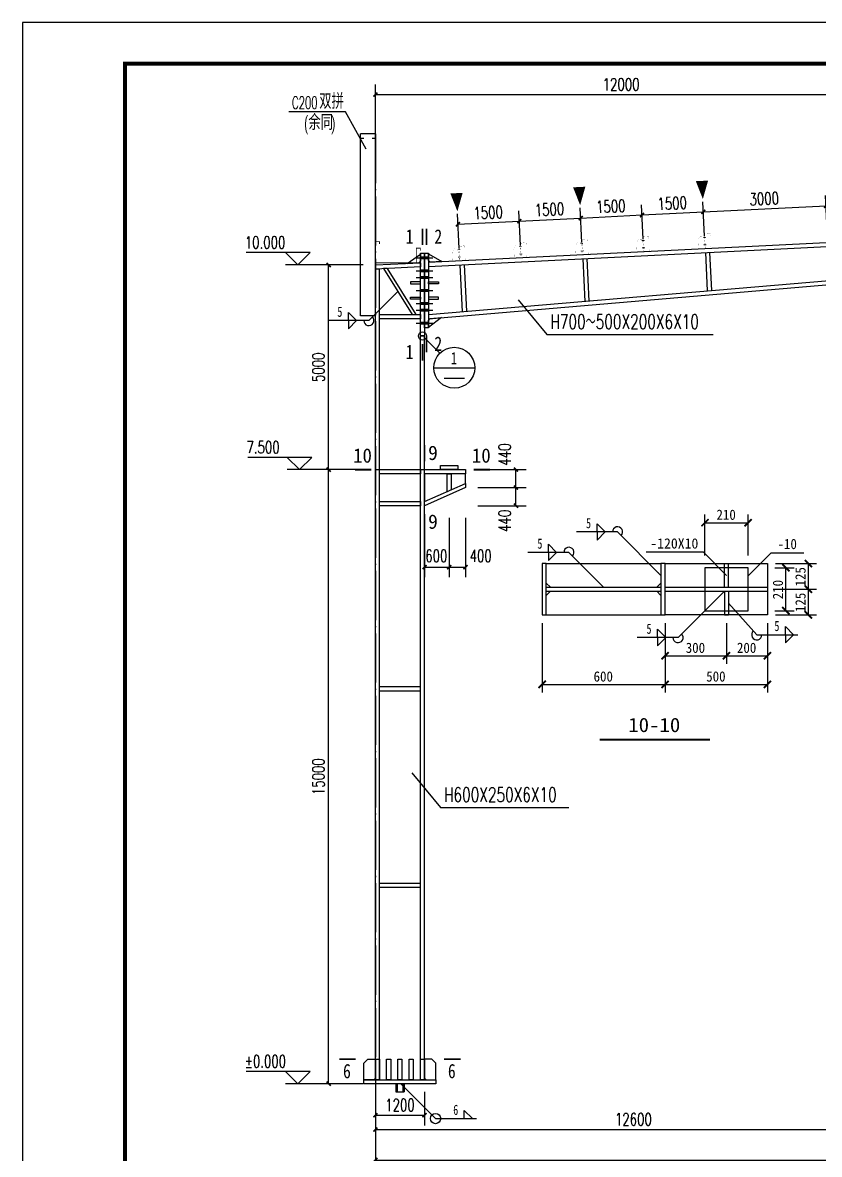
# Model space of a CAD drawing. Extents: x 37237700 to 37865026, y 138877 to 347670.
# Drawn here: x 37790726 to 37810176, y 227640 to 255282 of the extents above; entities that cross this region are included whole.
import ezdxf
from ezdxf.enums import TextEntityAlignment as Align

# ---------------------------------------------------------------- set-up
doc = ezdxf.new("R2010")
doc.units = 0
doc.header["$LTSCALE"] = 1000
doc.header["$MEASUREMENT"] = 0
doc.linetypes.add('ACAD_ISO04W100', pattern=[30.5, 24, -3, 0.5, -3])
doc.layers.get('0').update_dxf_attribs({"linetype": 'CONTINUOUS'})
doc.layers.get('DEFPOINTS').update_dxf_attribs({"linetype": 'CONTINUOUS'})
for name, color, linetype in [('10', 7, 'CONTINUOUS'), ('114', 2, 'CONTINUOUS'), ('116', 1, 'CONTINUOUS'), ('14', 2, 'CONTINUOUS'), ('DIM_ELEV', 3, 'CONTINUOUS'), ('DOTE', 1, 'ACAD_ISO04W100'), ('PUB_DIM', 3, 'CONTINUOUS'), ('PUB_TEXT', 7, 'CONTINUOUS'), ('PUB_TITLE', 4, 'CONTINUOUS'), ('墙线', 30, 'CONTINUOUS'), ('墙线__粗线', 7, 'CONTINUOUS'), ('尺寸标注', 253, 'CONTINUOUS'), ('柱子', 3, 'CONTINUOUS'), ('标注', 4, 'CONTINUOUS'), ('檩托', 151, 'CONTINUOUS'), ('焊缝标注', 253, 'CONTINUOUS'), ('索引符号标注', 253, 'CONTINUOUS'), ('编号标注', 253, 'CONTINUOUS'), ('钢板标注', 253, 'CONTINUOUS'), ('隅撑', 1, 'CONTINUOUS')]:
    doc.layers.add(name, color=color, linetype=linetype)
doc.styles.add('_HZTXT', font='txt.shx', dxfattribs={"width": 0.8, "bigfont": 'hztxt.shx'})
doc.styles.add('_SIMPLEX', font='SIMPLEX', dxfattribs={"width": 0.8})
doc.styles.add('_TCH_DIM', font='SIMPLEX', dxfattribs={"bigfont": 'GBCBIG'})
doc.styles.add('_TCH_DIM_T3', font='SIMPLEX', dxfattribs={"width": 0.705882, "bigfont": 'GBCBIG'})
doc.styles.add('DX', font='romans.shx', dxfattribs={"bigfont": 'hztxt.shx'})
doc.dimstyles.new('_TCH_ARCH&&100', dxfattribs={"dimtxt": 297.5, "dimasz": 100, "dimexe": 250, "dimexo": 300, "dimgap": 100, "dimtad": 1, "dimdec": 0, "dimzin": 0, "dimdsep": 46, "dimtxsty": '_TCH_DIM_T3', "dimblk": 'ARCHTICK', "dimcen": 0.09, "dimclrt": 7, "dimazin": 2, "dimtfac": 1, "dimtdec": 0, "dimtix": 1, "dimtmove": 2, "dimatfit": 3, "dimfxl": 1, "dimtolj": 1, "dimtzin": 0, "dimarcsym": 0})

# ---------------------------------------------------------------- blocks, each defined once
blk = doc.blocks.new('A$C097124DE')
at = {"layer": '檩托'}
for points, const_width in [([(90, 5), (81, 184), (75, 184), (76, 157), (28, 155), (1, 109), (6, 1), (90, 5)], 1), ([(65, 139), (98, 140)], 10), ([(76, 157), (84, 4)], 1), ([(69, 49), (103, 50)], 10)]:
    blk.add_lwpolyline(points, dxfattribs=dict(at, const_width=const_width))
at = {"layer": '檩托', "const_width": 1}
blk.add_lwpolyline([(159, 28), (160, 8), (90, 5), (81, 184), (151, 188), (152, 168), (149, 168), (148, 185), (83, 182), (92, 7), (157, 11), (156, 28)], close=True, dxfattribs=at)
blk = doc.blocks.new('A$C351B0861')
at = {"layer": '隅撑'}
blk.add_lwpolyline([(150, 444, 300, 0, 0), (172, 0, 0, 0, 0)], format="xyseb", dxfattribs=at)
blk = doc.blocks.new('_ArchTick')
at = {"color": 0, "linetype": 'ByBlock', "const_width": 0.4}
blk.add_lwpolyline([(-0.5, -0.5), (0.5, 0.5)], dxfattribs=at)
blk = doc.blocks.new('*D1925')
at = {"layer": 'DEFPOINTS', "color": 0}
for p in [(37799337, 229464), (37849737, 229464), (37849737, 227500)]:
    blk.add_point(p, dxfattribs=at)
at = {"layer": 'PUB_DIM', "color": 0, "lineweight": -2}
for p, q in [((37799337, 229164), (37799337, 227250)), ((37849737, 229164), (37849737, 227250)), ((37799337, 227500), (37849737, 227500))]:
    blk.add_line(p, q, dxfattribs=at)
at = {"layer": 'PUB_DIM', "color": 0, "lineweight": -2, "xscale": 100, "yscale": 100, "zscale": 100, "rotation": 180}
blk.add_blockref('_ArchTick', (37799337, 227500), dxfattribs=at)
at = {"layer": 'PUB_DIM', "color": 0, "lineweight": -2, "xscale": 100, "yscale": 100, "zscale": 100}
blk.add_blockref('_ArchTick', (37849737, 227500), dxfattribs=at)
at = {"layer": 'PUB_DIM', "color": 7, "insert": (37824537, 227749), "char_height": 297.5, "attachment_point": 5, "style": '_TCH_DIM_T3'}
blk.add_mtext('\\A1;50400', dxfattribs=at)
blk = doc.blocks.new('*D1926')
at = {"layer": 'DEFPOINTS', "color": 0}
for p in [(37799337, 229464), (37811937, 229464), (37811937, 228247)]:
    blk.add_point(p, dxfattribs=at)
at = {"layer": 'PUB_DIM', "color": 0, "lineweight": -2}
for p, q in [((37799337, 229164), (37799337, 227997)), ((37811937, 229164), (37811937, 227997)), ((37799337, 228247), (37811937, 228247))]:
    blk.add_line(p, q, dxfattribs=at)
at = {"layer": 'PUB_DIM', "color": 0, "lineweight": -2, "xscale": 100, "yscale": 100, "zscale": 100, "rotation": 180}
blk.add_blockref('_ArchTick', (37799337, 228247), dxfattribs=at)
at = {"layer": 'PUB_DIM', "color": 0, "lineweight": -2, "xscale": 100, "yscale": 100, "zscale": 100}
blk.add_blockref('_ArchTick', (37811937, 228247), dxfattribs=at)
at = {"layer": 'PUB_DIM', "color": 7, "insert": (37805637, 228496), "char_height": 297.5, "attachment_point": 5, "style": '_TCH_DIM_T3'}
blk.add_mtext('\\A1;12600', dxfattribs=at)
blk = doc.blocks.new('*D1932')
at = {"layer": 'DEFPOINTS', "color": 0}
for p in [(37799337, 229464), (37800537, 229464), (37800537, 228596)]:
    blk.add_point(p, dxfattribs=at)
at = {"layer": 'PUB_DIM', "color": 0, "lineweight": -2}
for p, q in [((37799337, 229164), (37799337, 228346)), ((37800537, 229164), (37800537, 228346)), ((37799337, 228596), (37800537, 228596))]:
    blk.add_line(p, q, dxfattribs=at)
at = {"layer": 'PUB_DIM', "color": 0, "lineweight": -2, "xscale": 100, "yscale": 100, "zscale": 100, "rotation": 180}
blk.add_blockref('_ArchTick', (37799337, 228596), dxfattribs=at)
at = {"layer": 'PUB_DIM', "color": 0, "lineweight": -2, "xscale": 100, "yscale": 100, "zscale": 100}
blk.add_blockref('_ArchTick', (37800537, 228596), dxfattribs=at)
at = {"layer": 'PUB_DIM', "color": 7, "insert": (37799937, 228845), "char_height": 297.5, "attachment_point": 5, "style": '_TCH_DIM_T3'}
blk.add_mtext('\\A1;1200', dxfattribs=at)
blk = doc.blocks.new('*D1941')
at = {"layer": 'DEFPOINTS', "color": 0}
for p in [(37800537, 243484), (37801137, 243484), (37801137, 241984)]:
    blk.add_point(p, dxfattribs=at)
at = {"layer": 'PUB_DIM', "color": 0, "lineweight": -2}
for p, q in [((37800537, 243184), (37800537, 241734)), ((37801137, 243184), (37801137, 241734)), ((37800537, 241984), (37801137, 241984))]:
    blk.add_line(p, q, dxfattribs=at)
at = {"layer": 'PUB_DIM', "color": 0, "lineweight": -2, "xscale": 100, "yscale": 100, "zscale": 100, "rotation": 180}
blk.add_blockref('_ArchTick', (37800537, 241984), dxfattribs=at)
at = {"layer": 'PUB_DIM', "color": 0, "lineweight": -2, "xscale": 100, "yscale": 100, "zscale": 100}
blk.add_blockref('_ArchTick', (37801137, 241984), dxfattribs=at)
at = {"layer": 'PUB_DIM', "color": 7, "insert": (37800825, 242259), "char_height": 297.5, "attachment_point": 5, "style": '_TCH_DIM_T3'}
blk.add_mtext('\\A1;600', dxfattribs=at)
blk = doc.blocks.new('*D1942')
at = {"layer": 'DEFPOINTS', "color": 0}
for p in [(37801137, 243484), (37801537, 243484), (37801537, 241984)]:
    blk.add_point(p, dxfattribs=at)
at = {"layer": 'PUB_DIM', "color": 0, "lineweight": -2}
for p, q in [((37801137, 243184), (37801137, 241734)), ((37801537, 243184), (37801537, 241734)), ((37801137, 241984), (37801537, 241984))]:
    blk.add_line(p, q, dxfattribs=at)
at = {"layer": 'PUB_DIM', "color": 0, "lineweight": -2, "xscale": 100, "yscale": 100, "zscale": 100, "rotation": 180}
blk.add_blockref('_ArchTick', (37801137, 241984), dxfattribs=at)
at = {"layer": 'PUB_DIM', "color": 0, "lineweight": -2, "xscale": 100, "yscale": 100, "zscale": 100}
blk.add_blockref('_ArchTick', (37801537, 241984), dxfattribs=at)
at = {"layer": 'PUB_DIM', "color": 7, "insert": (37801907, 242259), "char_height": 297.5, "attachment_point": 5, "style": '_TCH_DIM_T3'}
blk.add_mtext('\\A1;400', dxfattribs=at)
blk = doc.blocks.new('*D1943')
at = {"layer": 'DEFPOINTS', "color": 0}
for p in [(37801537, 243924), (37802768, 243924), (37801537, 243484)]:
    blk.add_point(p, dxfattribs=at)
at = {"layer": 'PUB_DIM', "color": 0, "lineweight": -2}
for p, q in [((37801837, 243924), (37803018, 243924)), ((37802768, 243484), (37802768, 243924)), ((37801837, 243484), (37803018, 243484))]:
    blk.add_line(p, q, dxfattribs=at)
at = {"layer": 'PUB_DIM', "color": 0, "lineweight": -2, "xscale": 100, "yscale": 100, "zscale": 100}
for p, rotation in [((37802768, 243924), 90), ((37802768, 243484), 270)]:
    blk.add_blockref('_ArchTick', p, dxfattribs=dict(at, rotation=rotation))
at = {"layer": 'PUB_DIM', "color": 7, "insert": (37802493, 243114), "char_height": 297.5, "attachment_point": 5, "rotation": 90, "style": '_TCH_DIM_T3'}
blk.add_mtext('\\A1;440', dxfattribs=at)
blk = doc.blocks.new('*D1944')
at = {"layer": 'DEFPOINTS', "color": 0}
for p in [(37801537, 244364), (37802768, 244364), (37801537, 243924)]:
    blk.add_point(p, dxfattribs=at)
at = {"layer": 'PUB_DIM', "color": 0, "lineweight": -2}
for p, q in [((37801837, 244364), (37803018, 244364)), ((37802768, 243924), (37802768, 244364)), ((37801837, 243924), (37803018, 243924))]:
    blk.add_line(p, q, dxfattribs=at)
at = {"layer": 'PUB_DIM', "color": 0, "lineweight": -2, "xscale": 100, "yscale": 100, "zscale": 100}
for p, rotation in [((37802768, 244364), 90), ((37802768, 243924), 270)]:
    blk.add_blockref('_ArchTick', p, dxfattribs=dict(at, rotation=rotation))
at = {"layer": 'PUB_DIM', "color": 7, "insert": (37802493, 244734), "char_height": 297.5, "attachment_point": 5, "rotation": 90, "style": '_TCH_DIM_T3'}
blk.add_mtext('\\A1;440', dxfattribs=at)
blk = doc.blocks.new('*D1945')
at = {"layer": 'DEFPOINTS', "color": 0}
for p in [(37798196, 249364), (37799337, 249364), (37799337, 244364)]:
    blk.add_point(p, dxfattribs=at)
at = {"layer": 'PUB_DIM', "color": 0, "lineweight": -2}
for p, q in [((37799037, 249364), (37797946, 249364)), ((37798196, 244364), (37798196, 249364)), ((37799037, 244364), (37797946, 244364))]:
    blk.add_line(p, q, dxfattribs=at)
at = {"layer": 'PUB_DIM', "color": 0, "lineweight": -2, "xscale": 100, "yscale": 100, "zscale": 100}
for p, rotation in [((37798196, 249364), 90), ((37798196, 244364), 270)]:
    blk.add_blockref('_ArchTick', p, dxfattribs=dict(at, rotation=rotation))
at = {"layer": 'PUB_DIM', "color": 7, "insert": (37797947, 246864), "char_height": 297.5, "attachment_point": 5, "rotation": 90, "style": '_TCH_DIM_T3'}
blk.add_mtext('\\A1;5000', dxfattribs=at)
blk = doc.blocks.new('*D1946')
at = {"layer": 'DEFPOINTS', "color": 0}
for p in [(37798196, 244364), (37799337, 244364), (37799337, 229364)]:
    blk.add_point(p, dxfattribs=at)
at = {"layer": 'PUB_DIM', "color": 0, "lineweight": -2}
for p, q in [((37799037, 244364), (37797946, 244364)), ((37798196, 229364), (37798196, 244364)), ((37799037, 229364), (37797946, 229364))]:
    blk.add_line(p, q, dxfattribs=at)
at = {"layer": 'PUB_DIM', "color": 0, "lineweight": -2, "xscale": 100, "yscale": 100, "zscale": 100}
for p, rotation in [((37798196, 244364), 90), ((37798196, 229364), 270)]:
    blk.add_blockref('_ArchTick', p, dxfattribs=dict(at, rotation=rotation))
at = {"layer": 'PUB_DIM', "color": 7, "insert": (37797947, 236864), "char_height": 297.5, "attachment_point": 5, "rotation": 90, "style": '_TCH_DIM_T3'}
blk.add_mtext('\\A1;15000', dxfattribs=at)
blk = doc.blocks.new('*D1949')
at = {"layer": 'DEFPOINTS', "color": 0}
for p in [(37811337, 253525), (37799337, 251884), (37811337, 251884)]:
    blk.add_point(p, dxfattribs=at)
at = {"layer": 'PUB_DIM', "color": 0, "lineweight": -2}
for p, q in [((37799337, 252184), (37799337, 253775)), ((37811337, 252184), (37811337, 253775)), ((37799337, 253525), (37811337, 253525))]:
    blk.add_line(p, q, dxfattribs=at)
at = {"layer": 'PUB_DIM', "color": 0, "lineweight": -2, "xscale": 100, "yscale": 100, "zscale": 100, "rotation": 180}
blk.add_blockref('_ArchTick', (37799337, 253525), dxfattribs=at)
at = {"layer": 'PUB_DIM', "color": 0, "lineweight": -2, "xscale": 100, "yscale": 100, "zscale": 100}
blk.add_blockref('_ArchTick', (37811337, 253525), dxfattribs=at)
at = {"layer": 'PUB_DIM', "color": 7, "insert": (37805337, 253773), "char_height": 297.5, "attachment_point": 5, "style": '_TCH_DIM_T3'}
blk.add_mtext('\\A1;12000', dxfattribs=at)
blk = doc.blocks.new('*D1950')
at = {"layer": 'DEFPOINTS', "color": 0}
for p in [(37802851, 250434), (37801397, 249467), (37802895, 249542)]:
    blk.add_point(p, dxfattribs=at)
at = {"layer": 'PUB_DIM', "color": 0, "lineweight": -2}
for p, q in [((37801382, 249767), (37801340, 250609)), ((37802880, 249842), (37802838, 250684)), ((37801352, 250359), (37802851, 250434))]:
    blk.add_line(p, q, dxfattribs=at)
at = {"layer": 'PUB_DIM', "color": 0, "lineweight": -2, "xscale": 100, "yscale": 100, "zscale": 100}
for p, rotation in [((37802851, 250434), 2.862421795677411), ((37801352, 250359), 182.8624217956774)]:
    blk.add_blockref('_ArchTick', p, dxfattribs=dict(at, rotation=rotation))
at = {"layer": 'PUB_DIM', "color": 7, "insert": (37802089, 250645), "char_height": 297.5, "attachment_point": 5, "rotation": 2.8624, "style": '_TCH_DIM_T3'}
blk.add_mtext('\\A1;1500', dxfattribs=at)
blk = doc.blocks.new('*D1951')
at = {"layer": 'DEFPOINTS', "color": 0}
for p in [(37804349, 250509), (37804393, 249617), (37802895, 249542)]:
    blk.add_point(p, dxfattribs=at)
at = {"layer": 'PUB_DIM', "color": 0, "lineweight": -2}
for p, q in [((37804378, 249916), (37804336, 250759)), ((37802880, 249842), (37802838, 250684)), ((37802851, 250434), (37804349, 250509))]:
    blk.add_line(p, q, dxfattribs=at)
at = {"layer": 'PUB_DIM', "color": 0, "lineweight": -2, "xscale": 100, "yscale": 100, "zscale": 100}
for p, rotation in [((37802851, 250434), 182.8624217956778), ((37804349, 250509), 2.862421795677856)]:
    blk.add_blockref('_ArchTick', p, dxfattribs=dict(at, rotation=rotation))
at = {"layer": 'PUB_DIM', "color": 7, "insert": (37803587, 250720), "char_height": 297.5, "attachment_point": 5, "rotation": 2.8624, "style": '_TCH_DIM_T3'}
blk.add_mtext('\\A1;1500', dxfattribs=at)
blk = doc.blocks.new('*D1952')
at = {"layer": 'DEFPOINTS', "color": 0}
for p in [(37805847, 250584), (37804393, 249617), (37805891, 249692)]:
    blk.add_point(p, dxfattribs=at)
at = {"layer": 'PUB_DIM', "color": 0, "lineweight": -2}
for p, q in [((37804378, 249916), (37804336, 250759)), ((37805876, 249991), (37805834, 250834)), ((37804349, 250509), (37805847, 250584))]:
    blk.add_line(p, q, dxfattribs=at)
at = {"layer": 'PUB_DIM', "color": 0, "lineweight": -2, "xscale": 100, "yscale": 100, "zscale": 100}
for p, rotation in [((37804349, 250509), 182.8624217956778), ((37805847, 250584), 2.862421795677856)]:
    blk.add_blockref('_ArchTick', p, dxfattribs=dict(at, rotation=rotation))
at = {"layer": 'PUB_DIM', "color": 7, "insert": (37805085, 250795), "char_height": 297.5, "attachment_point": 5, "rotation": 2.8624, "style": '_TCH_DIM_T3'}
blk.add_mtext('\\A1;1500', dxfattribs=at)
blk = doc.blocks.new('*D1953')
at = {"layer": 'DEFPOINTS', "color": 0}
for p in [(37807345, 250659), (37805891, 249692), (37807390, 249767)]:
    blk.add_point(p, dxfattribs=at)
at = {"layer": 'PUB_DIM', "color": 0, "lineweight": -2}
for p, q in [((37805876, 249991), (37805834, 250834)), ((37807375, 250066), (37807332, 250909)), ((37805847, 250584), (37807345, 250659))]:
    blk.add_line(p, q, dxfattribs=at)
at = {"layer": 'PUB_DIM', "color": 0, "lineweight": -2, "xscale": 100, "yscale": 100, "zscale": 100}
for p, rotation in [((37807345, 250659), 2.862421795677832), ((37805847, 250584), 182.8624217956778)]:
    blk.add_blockref('_ArchTick', p, dxfattribs=dict(at, rotation=rotation))
at = {"layer": 'PUB_DIM', "color": 7, "insert": (37806583, 250870), "char_height": 297.5, "attachment_point": 5, "rotation": 2.8624, "style": '_TCH_DIM_T3'}
blk.add_mtext('\\A1;1500', dxfattribs=at)
blk = doc.blocks.new('*D1954')
at = {"layer": 'DEFPOINTS', "color": 0}
for p in [(37810341, 250809), (37810386, 249916), (37807390, 249767)]:
    blk.add_point(p, dxfattribs=at)
at = {"layer": 'PUB_DIM', "color": 0, "lineweight": -2}
for p, q in [((37810371, 250216), (37810329, 251058)), ((37807375, 250066), (37807332, 250909)), ((37807345, 250659), (37810341, 250809))]:
    blk.add_line(p, q, dxfattribs=at)
at = {"layer": 'PUB_DIM', "color": 0, "lineweight": -2, "xscale": 100, "yscale": 100, "zscale": 100}
for p, rotation in [((37807345, 250659), 182.8624217956772), ((37810341, 250809), 2.862421795677284)]:
    blk.add_blockref('_ArchTick', p, dxfattribs=dict(at, rotation=rotation))
at = {"layer": 'PUB_DIM', "color": 7, "insert": (37808831, 250982), "char_height": 297.5, "attachment_point": 5, "rotation": 2.8624, "style": '_TCH_DIM_T3'}
blk.add_mtext('\\A1;3000', dxfattribs=at)

msp = doc.modelspace()

# ---------------------------------------------------------------- linework, layer by layer
for p, q in [((37798976.6, 248118.1), (37798976.6, 252564)), ((37799336.6, 252564), (37798976.6, 252564)), ((37798976.6, 252464), (37799057, 252464)), ((37799256.1, 252464), (37799336.6, 252464)), ((37799336.6, 248118.1), (37799336.6, 252564)), ((37807394.5, 249666.8), (37807441.4, 248729.5)), ((37807494.4, 249671.8), (37807541.1, 248738)), ((37801402, 249367.2), (37801459.3, 248219.9)), ((37801501.9, 249372.2), (37801559, 248228.4)), ((37804398.2, 249517), (37804450.4, 248474.7)), ((37804498.1, 249522), (37804550.1, 248483.2)), ((37799336.6, 248118.1), (37798976.6, 248118.1)), ((37799436.6, 239064), (37800436.6, 239064)), ((37799436.6, 238964), (37800436.6, 238964)), ((37799436.6, 234264), (37800436.6, 234264)), ((37799436.6, 234164), (37800436.6, 234164))]:
    msp.add_line(p, q)
at = {"layer": '10', "const_width": 45}
for points in [[(37800486.6, 250248.3), (37800486.6, 249848.3)], [(37800586.6, 250248.3), (37800586.6, 249848.3)], [(37800486.6, 247029.5), (37800486.6, 247429.5)], [(37800586.6, 247229.5), (37800586.6, 247629.5)], [(37800536.6, 244964), (37800536.6, 244564)], [(37798836.6, 244364), (37799236.6, 244364)], [(37802136.6, 244364), (37801736.6, 244364)], [(37800536.6, 242884), (37800536.6, 243284)], [(37804809.5, 237768.3), (37807509.5, 237768.3)], [(37798456.6, 229964), (37798856.6, 229964)], [(37801416.6, 229964), (37801016.6, 229964)]]:
    msp.add_lwpolyline(points, dxfattribs=at)
at = {"layer": '114'}
for p, q in [((37800336.6, 249539), (37800736.6, 249539)), ((37800336.6, 249218.9), (37800736.6, 249218.9)), ((37800336.6, 249058.9), (37800736.6, 249058.9)), ((37800336.6, 248738.9), (37800736.6, 248738.9)), ((37800336.6, 248419.8), (37800736.6, 248419.8)), ((37800336.6, 248259.8), (37800736.6, 248259.8)), ((37800336.6, 247939.5), (37800736.6, 247939.5))]:
    msp.add_line(p, q, dxfattribs=at)
at = {"layer": '114', "color": 1, "const_width": 70}
for points in [[(37800436.6, 249539), (37800636.6, 249539)], [(37800436.6, 249218.9), (37800636.6, 249218.9)], [(37800436.6, 249058.9), (37800636.6, 249058.9)], [(37800436.6, 248738.9), (37800636.6, 248738.9)], [(37800436.6, 248419.8), (37800636.6, 248419.8)], [(37800436.6, 248259.8), (37800636.6, 248259.8)], [(37800436.6, 247939.5), (37800636.6, 247939.5)]]:
    msp.add_lwpolyline(points, dxfattribs=at)
at = {"layer": '116'}
for points in [[(37799836.6, 229364), (37799836.6, 229164)], [(37799836.6, 229164), (37800036.6, 229164)], [(37799866.6, 229364), (37799866.6, 229164)], [(37800006.6, 229364), (37800006.6, 229164)], [(37800036.6, 229364), (37800036.6, 229164)]]:
    msp.add_lwpolyline(points, dxfattribs=at)
at = {"layer": '14'}
for points in [[(37800117, 249403), (37800436.6, 249629)], [(37800436.6, 247629.5), (37800436.6, 249648.3)], [(37800436.6, 249648.3), (37800536.6, 249648.3)], [(37800436.6, 249629), (37800436.6, 249459)], [(37800536.6, 249648.3), (37800536.6, 247629.5)], [(37800536.6, 247829.5), (37800536.6, 249648.3)], [(37800536.6, 249648.3), (37800636.6, 249648.3)], [(37800636.6, 249648.3), (37800636.6, 247829.5)], [(37800636.6, 249469), (37800636.6, 249639)], [(37800636.6, 249639), (37800956.2, 249445)], [(37799336.6, 249364), (37800436.6, 249419)], [(37799336.6, 249263.9), (37799336.6, 249364)], [(37800396.6, 249417), (37800117, 249403)], [(37800436.6, 249459), (37800396.6, 249417)], [(37800436.6, 249419), (37800436.6, 249318.9)], [(37800676.5, 249431), (37800636.6, 249469)], [(37800956.2, 249445), (37800676.5, 249431)], [(37800436.6, 249318.9), (37799336.6, 249263.9)], [(37799636.3, 249278.9), (37799536.4, 249273.9)], [(37799536.4, 249273.9), (37800236.6, 248149.6)], [(37800336.6, 248149.6), (37799636.3, 249278.9)], [(37800436.6, 248948.9), (37800196.6, 248948.9)], [(37800196.6, 248948.9), (37800196.6, 248898.9)], [(37800196.6, 248898.9), (37800436.6, 248898.9)], [(37800436.6, 248898.9), (37800436.6, 248948.9)], [(37800636.6, 248948.9), (37800876.6, 248948.9)], [(37800636.6, 248898.9), (37800636.6, 248948.9)], [(37800876.6, 248898.9), (37800636.6, 248898.9)], [(37800876.6, 248948.9), (37800876.6, 248898.9)], [(37800196.6, 248529.8), (37800196.6, 248579.8)], [(37800196.6, 248579.8), (37800436.6, 248579.8)], [(37800436.6, 248529.8), (37800196.6, 248529.8)], [(37800436.6, 248579.8), (37800436.6, 248529.8)], [(37800876.6, 248579.8), (37800636.6, 248579.8)], [(37800636.6, 248579.8), (37800636.6, 248529.8)], [(37800636.6, 248529.8), (37800876.6, 248529.8)], [(37800876.6, 248529.8), (37800876.6, 248579.8)], [(37799436.6, 248149.6), (37800436.6, 248149.6)], [(37799436.6, 248049.6), (37799436.6, 248149.6)], [(37800436.6, 248049.6), (37799436.6, 248049.6)], [(37800236.6, 248149.6), (37800336.6, 248149.6)], [(37800436.6, 248149.6), (37800436.6, 248049.6)], [(37800955.4, 248076.6), (37800636.6, 247839.5)], [(37800636.6, 248009.5), (37800676.4, 248052.8)], [(37800636.6, 247839.5), (37800636.6, 248009.5)], [(37800676.4, 248052.8), (37800955.4, 248076.6)], [(37800636.6, 247829.5), (37800536.6, 247829.5)], [(37800536.6, 247629.5), (37800436.6, 247629.5)], [(37799436.6, 244364), (37800436.6, 244364)], [(37799436.6, 244264), (37799436.6, 244364)], [(37800436.6, 244364), (37800436.6, 244264)], [(37800536.6, 244364), (37801536.6, 244364)], [(37800536.6, 244264), (37800536.6, 244364)], [(37800926.6, 244464), (37801346.6, 244464)], [(37800926.6, 244364), (37800926.6, 244464)], [(37801346.6, 244364), (37800926.6, 244364)], [(37801346.6, 244464), (37801346.6, 244364)], [(37801536.6, 244364), (37801536.6, 244264)], [(37800436.6, 244264), (37799436.6, 244264)], [(37801536.6, 244264), (37800536.6, 244264)], [(37800536.6, 244264), (37800536.6, 243584)], [(37801536.6, 244264), (37800536.6, 244264)], [(37801086.6, 243826), (37801086.6, 244264)], [(37801086.6, 244264), (37801186.6, 244264)], [(37801186.6, 244264), (37801186.6, 243870)], [(37801536.6, 244024), (37801536.6, 244264)], [(37800536.6, 243584), (37801536.6, 244024)], [(37800536.6, 243584), (37801536.6, 244024)], [(37801536.6, 243924), (37800536.6, 243484)], [(37801186.6, 243870), (37801086.6, 243826)], [(37801536.6, 244024), (37801536.6, 243924)], [(37799436.6, 243584), (37800436.6, 243584)], [(37799436.6, 243484), (37799436.6, 243584)], [(37800436.6, 243584), (37800436.6, 243484)], [(37800536.6, 243484), (37800536.6, 243584)], [(37800436.6, 243484), (37799436.6, 243484)], [(37799056.6, 229864), (37799156.6, 229964)], [(37799056.6, 229464), (37799056.6, 229864)], [(37799156.6, 229964), (37799336.6, 229964)], [(37799336.6, 229964), (37799336.6, 229504)], [(37799336.6, 229464), (37799336.6, 229964)], [(37799336.6, 229964), (37799436.6, 229964)], [(37799436.6, 229964), (37799436.6, 229464)], [(37799611.6, 229464), (37799611.6, 229964)], [(37799611.6, 229964), (37799711.6, 229964)], [(37799711.6, 229964), (37799711.6, 229464)], [(37799886.6, 229464), (37799886.6, 229964)], [(37799886.6, 229964), (37799986.6, 229964)], [(37799986.6, 229964), (37799986.6, 229464)], [(37800161.6, 229464), (37800161.6, 229964)], [(37800161.6, 229964), (37800261.6, 229964)], [(37800261.6, 229964), (37800261.6, 229464)], [(37800436.6, 229464), (37800436.6, 229964)], [(37800436.6, 229964), (37800536.6, 229964)], [(37800536.6, 229964), (37800536.6, 229504)], [(37800716.6, 229964), (37800536.6, 229964)], [(37800536.6, 229964), (37800536.6, 229464)], [(37800816.6, 229864), (37800716.6, 229964)], [(37800816.6, 229464), (37800816.6, 229864)], [(37799056.6, 229364), (37799056.6, 229464)], [(37799056.6, 229464), (37800816.6, 229464)], [(37799296.6, 229464), (37799056.6, 229464)], [(37799336.6, 229504), (37799296.6, 229464)], [(37799436.6, 229464), (37799336.6, 229464)], [(37799711.6, 229464), (37799611.6, 229464)], [(37799986.6, 229464), (37799886.6, 229464)], [(37800261.6, 229464), (37800161.6, 229464)], [(37800536.6, 229464), (37800436.6, 229464)], [(37800536.6, 229504), (37800576.6, 229464)], [(37800576.6, 229464), (37800816.6, 229464)], [(37800816.6, 229464), (37800816.6, 229364)], [(37800816.6, 229364), (37799056.6, 229364)]]:
    msp.add_lwpolyline(points, dxfattribs=at)
at = {"layer": 'DIM_ELEV'}
for p, q in [((37797744.1, 249664), (37796179.1, 249664)), ((37797444.1, 249364), (37797144.1, 249664)), ((37797444.1, 249364), (37797744.1, 249664)), ((37798144.1, 249364), (37797144.1, 249364)), ((37797784.8, 244664), (37796219.8, 244664)), ((37797484.8, 244364), (37797184.8, 244664)), ((37797484.8, 244364), (37797784.8, 244664)), ((37798184.8, 244364), (37797184.8, 244364)), ((37797744.1, 229664), (37796179.1, 229664)), ((37797444.1, 229364), (37797144.1, 229664)), ((37797444.1, 229364), (37797744.1, 229664)), ((37798144.1, 229364), (37797144.1, 229364))]:
    msp.add_line(p, q, dxfattribs=at)
at = {"layer": 'DOTE', "ltscale": 0.05}
msp.add_line((37799336.6, 252564), (37799336.6, 226949.6), dxfattribs=at)
at = {"layer": 'PUB_TEXT'}
for p, q in [((37798607, 253100.3, 200), (37797226.5, 253100.3, 200)), ((37799113, 252190.7, 200), (37798607, 253100.3, 200))]:
    msp.add_line(p, q, dxfattribs=at)
at = {"layer": 'PUB_TITLE'}
msp.add_lwpolyline([(37790725.6, 213282.3), (37865025.6, 213282.3), (37865025.6, 255282.3), (37790725.6, 255282.3)], close=True, dxfattribs=at)
at = {"layer": 'PUB_TITLE', "const_width": 100}
msp.add_lwpolyline([(37793225.6, 214282.3), (37864025.6, 214282.3), (37864025.6, 254282.3), (37793225.6, 254282.3)], close=True, dxfattribs=at)
at = {"layer": '墙线', "const_width": 20}
msp.add_lwpolyline([(37799436.6, 249874), (37799436.6, 249934), (37799336.6, 249934), (37799336.6, 249414), (37800336.6, 249414), (37800336.6, 249774), (37800436.6, 249774), (37800436.6, 249712)], dxfattribs=at)
at = {"layer": '墙线__粗线'}
msp.add_circle((37800486.6, 247629.5), 100, dxfattribs=at)
at = {"layer": '尺寸标注'}
for p, q in [((37807384.5, 242268.3), (37807384.5, 243268.3)), ((37808434.5, 242268.3), (37808434.5, 243268.3)), ((37807384.5, 243068.3), (37808434.5, 243068.3)), ((37809092.2, 241968.3), (37809558.3, 241968.3)), ((37809109.5, 242068.3), (37810109.5, 242068.3)), ((37809358.3, 240918.3), (37809358.3, 241968.3)), ((37809909.5, 241443.3), (37809909.5, 242068.3)), ((37809109.5, 241443.3), (37810109.5, 241443.3)), ((37809109.5, 241443.3), (37810109.5, 241443.3)), ((37809909.5, 240818.3), (37809909.5, 241443.3)), ((37809092.2, 240918.3), (37809558.3, 240918.3)), ((37809109.5, 240818.3), (37810109.5, 240818.3)), ((37803409.5, 240618.3), (37803409.5, 238918.3)), ((37806409.5, 240618.3), (37806409.5, 239618.3)), ((37806409.5, 240618.3), (37806409.5, 238918.3)), ((37806409.5, 240618.3), (37806409.5, 238918.3)), ((37807909.5, 240618.3), (37807909.5, 239618.3)), ((37807909.5, 240618.3), (37807909.5, 239618.3)), ((37808909.5, 240618.3), (37808909.5, 239618.3)), ((37808909.5, 240618.3), (37808909.5, 238918.3)), ((37806409.5, 239818.3), (37807909.5, 239818.3)), ((37807909.5, 239818.3), (37808909.5, 239818.3)), ((37803409.5, 239118.3), (37806409.5, 239118.3)), ((37806409.5, 239118.3), (37808909.5, 239118.3))]:
    msp.add_line(p, q, dxfattribs=at)
at = {"layer": '尺寸标注', "const_width": 45}
for points in [[(37807296.1, 242979.9), (37807472.9, 243156.7)], [(37808346.1, 242979.9), (37808522.9, 243156.7)], [(37809821.1, 242156.7), (37809997.9, 241979.9)], [(37809269.9, 242056.7), (37809446.7, 241879.9)], [(37809821.1, 241531.7), (37809997.9, 241354.9)], [(37809821.1, 241531.7), (37809997.9, 241354.9)], [(37809269.9, 241006.7), (37809446.7, 240829.9)], [(37809821.1, 240906.7), (37809997.9, 240729.9)], [(37806321.1, 239729.9), (37806497.9, 239906.7)], [(37807821.1, 239729.9), (37807997.9, 239906.7)], [(37807821.1, 239729.9), (37807997.9, 239906.7)], [(37808821.1, 239729.9), (37808997.9, 239906.7)], [(37803321.1, 239029.9), (37803497.9, 239206.7)], [(37806321.1, 239029.9), (37806497.9, 239206.7)], [(37806321.1, 239029.9), (37806497.9, 239206.7)], [(37808821.1, 239029.9), (37808997.9, 239206.7)]]:
    msp.add_lwpolyline(points, dxfattribs=at)
at = {"layer": '尺寸标注', "color": 3}
for points in [[(37803509.5, 242068.3), (37803409.5, 242068.3)], [(37803409.5, 242068.3), (37803409.5, 240818.3)], [(37803509.5, 240818.3), (37803509.5, 242068.3)], [(37806409.5, 242068.3), (37806309.5, 242068.3)], [(37806309.5, 242068.3), (37806309.5, 240818.3)], [(37806409.5, 240818.3), (37806409.5, 242068.3)], [(37803509.5, 241493.3), (37806309.5, 241493.3)], [(37803509.5, 241393.3), (37806309.5, 241393.3)], [(37803409.5, 240818.3), (37803509.5, 240818.3)], [(37806309.5, 240818.3), (37806409.5, 240818.3)]]:
    msp.add_lwpolyline(points, dxfattribs=at)
at = {"layer": '柱子'}
for points in [[(37800636.6, 249429), (37811336.6, 249964)], [(37800636.6, 249328.9), (37811341.6, 249864.2)], [(37799336.6, 249263.9), (37799436.6, 249268.9)], [(37799336.6, 244364), (37799336.6, 249263.9)], [(37799436.6, 244364), (37799436.6, 249268.9)], [(37800636.6, 248149.8), (37811381.5, 249065.2)], [(37800636.6, 248049.5), (37811386.5, 248965.3)], [(37800436.6, 244364), (37800436.6, 247629.5)], [(37800436.6, 247629.5), (37800536.6, 247629.5)], [(37800536.6, 244364), (37800536.6, 247629.5)], [(37799336.6, 229464), (37799336.6, 244364)], [(37799336.6, 244364), (37799436.6, 244364)], [(37799436.6, 229464), (37799436.6, 244364)], [(37799436.6, 244364), (37800436.6, 244364)], [(37800436.6, 229464), (37800436.6, 244364)], [(37800436.6, 244364), (37800536.6, 244364)], [(37800536.6, 229464), (37800536.6, 244364)]]:
    msp.add_lwpolyline(points, dxfattribs=at)
at = {"layer": '标注'}
for p, q in [((37802822.4, 248510.7), (37803527.1, 247667.9)), ((37803527.1, 247667.9), (37807586.1, 247667.9)), ((37800226, 236957.2, -229.1), (37800930.7, 236114.4, -229.1)), ((37800930.7, 236114.4, -229.1), (37804058.1, 236114.4, -229.1))]:
    msp.add_line(p, q, dxfattribs=at)
at = {"layer": '焊缝标注'}
for p, q in [((37799886.5, 248711.8), (37799178, 248006.1)), ((37799886.5, 248711.8), (37799178, 248006.1)), ((37799178, 248006.1), (37798178, 248006.1)), ((37799178, 248006.1), (37798178, 248006.1)), ((37798878, 248006.1), (37798678, 248206.1)), ((37798678, 248006.1), (37798678, 248206.1)), ((37798878, 248006.1), (37798678, 248206.1)), ((37798678, 248006.1), (37798678, 248206.1)), ((37798878, 248006.1), (37798678, 247806.1)), ((37798678, 248006.1), (37798678, 247806.1)), ((37798878, 248006.1), (37798678, 247806.1)), ((37798678, 248006.1), (37798678, 247806.1)), ((37804950.1, 242842.7), (37804750.1, 243042.7)), ((37804750.1, 242842.7), (37804750.1, 243042.7)), ((37805250.1, 242842.7), (37804250.1, 242842.7)), ((37804950.1, 242842.7), (37804750.1, 242642.7)), ((37804750.1, 242842.7), (37804750.1, 242642.7)), ((37806309.5, 241780.8), (37805250.1, 242842.7)), ((37803762, 242342.8), (37803562, 242542.8)), ((37803562, 242342.8), (37803562, 242542.8)), ((37804062, 242342.8), (37803062, 242342.8)), ((37803762, 242342.8), (37803562, 242142.8)), ((37803562, 242342.8), (37803562, 242142.8)), ((37804909.5, 241493.3), (37804062, 242342.8)), ((37807859.5, 241393.3), (37806725.9, 240264.2)), ((37807959.5, 241105.8), (37808648.9, 240331.3)), ((37809348.9, 240531.3), (37809548.9, 240331.3)), ((37809348.9, 240331.3), (37809348.9, 240531.3)), ((37806725.9, 240264.2), (37805725.9, 240264.2)), ((37806425.9, 240264.2), (37806225.9, 240464.2)), ((37806225.9, 240264.2), (37806225.9, 240464.2)), ((37806425.9, 240264.2), (37806225.9, 240064.2)), ((37806225.9, 240264.2), (37806225.9, 240064.2)), ((37808648.9, 240331.3), (37809648.9, 240331.3)), ((37809348.9, 240131.3), (37809548.9, 240331.3)), ((37809348.9, 240331.3), (37809348.9, 240131.3)), ((37799961.6, 229364), (37800807.7, 228513.1)), ((37801507.7, 228713.1), (37801707.7, 228513.1)), ((37801507.7, 228513.1), (37801507.7, 228713.1)), ((37800807.7, 228513.1), (37801807.7, 228513.1))]:
    msp.add_line(p, q, dxfattribs=at)
at = {"layer": '焊缝标注', "color": 2}
for points in [[(37807859.5, 241493.3), (37807859.5, 242068.3)], [(37807859.5, 242068.3), (37807959.5, 242068.3)], [(37807959.5, 241493.3), (37807959.5, 242068.3)], [(37806409.5, 241493.3), (37808909.5, 241493.3)], [(37806409.5, 241393.3), (37808909.5, 241393.3)], [(37807859.5, 241393.3), (37807859.5, 240818.3)], [(37807959.5, 241393.3), (37807959.5, 240818.3)], [(37807859.5, 240818.3), (37807959.5, 240818.3)]]:
    msp.add_lwpolyline(points, dxfattribs=at)
at = {"layer": '焊缝标注'}
msp.add_circle((37800807.7, 228513.1), 125, dxfattribs=at)
for centre, start, end in [((37799178, 248006.1), 179.99999, 44.88593), ((37799178, 248006.1), 179.99999, 44.88593), ((37805250.1, 242842.7), 314.93158, 180.00001), ((37804062, 242342.8), 314.93155, 180.00001), ((37806725.9, 240264.2), 179.99999, 44.88593), ((37808648.9, 240331.3), 131.67446, 0)]:
    msp.add_arc(centre, 125, start, end, dxfattribs=at)
for points in [[(37799886.5, 248711.8), (37799805.1, 248651.8), (37799826.2, 248630.6)], [(37799886.5, 248711.8), (37799805.1, 248651.8), (37799826.2, 248630.6)], [(37806309.5, 241780.8), (37806249.5, 241862.2), (37806228.2, 241841)], [(37804909.5, 241493.3), (37804849.5, 241574.7), (37804828.2, 241553.5)], [(37807859.5, 241393.3), (37807778, 241333.4), (37807799.2, 241312.1)], [(37807959.5, 241105.8), (37808014.8, 241021.1), (37808037.2, 241041.1)], [(37799961.6, 229364), (37800021.4, 229282.5), (37800042.7, 229303.7)]]:
    msp.add_solid(points, dxfattribs=at)
at = {"layer": '索引符号标注'}
for p, q in [((37800557.3, 247558.7), (37800910.8, 247205.2)), ((37800764.4, 246851.6), (37801764.4, 246851.6)), ((37801014.4, 246601.6), (37801514.4, 246601.6))]:
    msp.add_line(p, q, dxfattribs=at)
msp.add_circle((37801264.4, 246851.6), 500, dxfattribs=at)
at = {"layer": '编号标注', "color": 2}
for points in [[(37803509.5, 242068.3), (37806309.5, 242068.3)], [(37806409.5, 242068.3), (37808909.5, 242068.3)], [(37806409.5, 240818.3), (37806409.5, 242068.3)], [(37808434.5, 241968.3), (37807384.5, 241968.3)], [(37807384.5, 241968.3), (37807384.5, 240918.3)], [(37808434.5, 240918.3), (37808434.5, 241968.3)], [(37808909.5, 242068.3), (37808909.5, 240818.3)], [(37803509.5, 241593.3), (37803609.5, 241493.3)], [(37803509.5, 241293.3), (37803609.5, 241393.3)], [(37806309.5, 241593.3), (37806209.5, 241493.3)], [(37806309.5, 241293.3), (37806209.5, 241393.3)], [(37803509.5, 240818.3), (37806309.5, 240818.3)], [(37808909.5, 240818.3), (37806409.5, 240818.3)], [(37807384.5, 240918.3), (37808434.5, 240918.3)]]:
    msp.add_lwpolyline(points, dxfattribs=at)
at = {"layer": '钢板标注'}
for p, q in [((37807344.5, 242347.2), (37805944.5, 242347.2)), ((37807909.5, 241780.8), (37807344.5, 242347.2)), ((37808434.5, 241768.3), (37809000.4, 242333.8)), ((37809000.4, 242333.8), (37809800.4, 242333.8))]:
    msp.add_line(p, q, dxfattribs=at)
at = {"layer": '钢板标注', "const_width": 10}
for points in [[(37807914.5, 241780.8, 1), (37807904.5, 241780.8, 1), (37807914.5, 241780.8, 1)], [(37808439.5, 241768.3, 1), (37808429.5, 241768.3, 1), (37808439.5, 241768.3, 1)]]:
    msp.add_lwpolyline(points, format="xyb", dxfattribs=at)

# ---------------------------------------------------------------- block references
for p in [(37807160.4, 250972.8, 400), (37804164.1, 250823, 400), (37801167.9, 250673.2, 400)]:
    msp.add_blockref('A$C351B0861', p)
at = {"xscale": 1.993319206504021, "yscale": 1.993319206504021, "zscale": 1.993319206504021}
for p in [(37802716.2, 249532.6, 0), (37804214.3, 249607.5, 0), (37805712.4, 249682.4, 0), (37807210.6, 249757.3, 0), (37801218, 249457.6, 0)]:
    msp.add_blockref('A$C097124DE', p, dxfattribs=at)

# ---------------------------------------------------------------- texts
at = {"layer": '10'}
for s, width, p, p2 in [('1', 1.619999, (37800078.6, 249883.8), (37800267.6, 249883.8)), ('2', 0.810001, (37800778.6, 249883.8), (37800967.6, 249883.8)), ('1', 1.619999, (37800078.6, 247065), (37800267.6, 247065)), ('2', 0.81, (37800778.6, 247265), (37800967.6, 247265)), ('10', 1.124082, (37798793.6, 244534.4), (37799252.6, 244534.4)), ('10', 1.124083, (37801693.6, 244534.4), (37802152.6, 244534.4)), ('10-10', 0.988831, (37805511.5, 237953.8), (37806780.5, 237953.8)), ('6', 0.81, (37798548.6, 229499.5), (37798737.6, 229499.5)), ('6', 0.81, (37801108.6, 229499.5), (37801297.6, 229499.5))]:
    msp.add_text(s, height=350, dxfattribs=dict(at, width=width)).set_placement(p, p2, align=Align.FIT)
for p in [(37800624.4, 244599.5), (37800624.4, 242919.5)]:
    msp.add_text('9', height=350, dxfattribs=at).set_placement(p)
at = {"layer": 'PUB_TEXT'}
for s, height, style, width, p in [('双拼', 375, '_HZTXT', 0.8, (37797967.4, 253175.3, 200)), ('C200', 300, '_SIMPLEX', 0.6, (37797301.5, 253175.3, 200)), ('(    )', 300, '_SIMPLEX', 0.6, (37797597.1, 252661.8, 200)), ('余同', 375, '_HZTXT', 0.8, (37797702.1, 252661.8, 200)), ('10.000', 297.5, '_TCH_DIM', 0.705882, (37796149.1, 249764.1)), ('7.500', 297.5, '_TCH_DIM', 0.705882, (37796189.8, 244764.1)), ('%%P0.000', 297.5, '_TCH_DIM', 0.705882, (37796149.1, 229764.1))]:
    msp.add_text(s, height=height, dxfattribs=dict(at, style=style, width=width)).set_placement(p)
at = {"layer": '尺寸标注'}
for s, width, p, p2 in [('210', 0.872303, (37807664.5, 243138.3), (37808137, 243138.3)), ('300', 0.809996, (37806914.5, 239888.3), (37807387, 239888.3)), ('200', 0.809996, (37808164.5, 239888.3), (37808637, 239888.3)), ('600', 0.809996, (37804664.5, 239188.3), (37805137, 239188.3)), ('500', 0.809996, (37807414.5, 239188.3), (37807887, 239188.3))]:
    msp.add_text(s, height=250, dxfattribs=dict(at, width=width)).set_placement(p, p2, align=Align.FIT)
for s, width, p, p2 in [('125', 0.81, (37809839.5, 241510.8), (37809839.5, 241983.3)), ('210', 0.872307, (37809288.3, 241198.3), (37809288.3, 241670.8)), ('125', 0.81, (37809839.5, 240885.8), (37809839.5, 241358.3))]:
    msp.add_text(s, height=250, rotation=90, dxfattribs=dict(at, width=width)).set_placement(p, p2, align=Align.FIT)
at = {"layer": '标注', "style": 'DX', "width": 0.7}
for s, p in [('H700～500X200X6X10', (37803609.7, 247802.5)), ('H600X250X6X10', (37801013.3, 236249, -229.1))]:
    msp.add_text(s, height=350, dxfattribs=at).set_placement(p)
at = {"layer": '焊缝标注'}
for s, width, p, p2 in [('5', 0.735001, (37798408, 248096.1), (37798530.5, 248096.1)), ('5', 0.735001, (37798408, 248096.1), (37798530.5, 248096.1)), ('5', 0.734985, (37804480.1, 242932.7), (37804602.6, 242932.7)), ('5', 0.734985, (37803292, 242432.8), (37803414.5, 242432.8)), ('5', 0.735059, (37805955.9, 240354.2), (37806078.4, 240354.2)), ('5', 0.734985, (37809078.9, 240421.3), (37809201.4, 240421.3)), ('6', 0.735001, (37801237.7, 228603.1), (37801360.2, 228603.1))]:
    msp.add_text(s, height=250, dxfattribs=dict(at, width=width)).set_placement(p, p2, align=Align.FIT)
at = {"layer": '索引符号标注', "width": 1.470001}
msp.add_text('1', height=300, dxfattribs=at).set_placement((37801180.4, 246935.6), (37801327.4, 246935.6), align=Align.FIT)
at = {"layer": '钢板标注'}
for s, width, p, p2 in [('-120X10', 0.827645, (37806049.5, 242437.2), (37807222, 242437.2)), ('-10', 0.872303, (37809155.4, 242423.8), (37809627.9, 242423.8))]:
    msp.add_text(s, height=250, dxfattribs=dict(at, width=width)).set_placement(p, p2, align=Align.FIT)

# ---------------------------------------------------------------- dimensions: what is measured, and where the dimension line sits
at = {"layer": 'PUB_DIM'}
for p1, p2, distance, picture, middle in [((37799336.6, 251884), (37811336.6, 251884), 1640.7, '*D1949', (37805336.6, 253773.5)), ((37804393.2, 249616.9), (37805891.4, 249691.8), 893.4, '*D1952', (37805085.3, 250795)), ((37805891.4, 249691.8), (37807389.5, 249766.7), 893.4, '*D1953', (37806583.4, 250870)), ((37807389.5, 249766.7), (37810385.8, 249916.5), 893.4, '*D1954', (37808830.6, 250982.3)), ((37801397, 249467), (37802895.1, 249541.9), 893.4, '*D1950', (37802089, 250645.2)), ((37802895.1, 249541.9), (37804393.2, 249616.9), 893.4, '*D1951', (37803587.1, 250720.1)), ((37799336.6, 244364), (37799336.6, 249364), 1140.7, '*D1945', (37797947.1, 246864)), ((37799336.6, 229364), (37799336.6, 244364), 1140.7, '*D1946', (37797947.1, 236864)), ((37799336.6, 229464.2), (37811936.6, 229464.2), -1217.1, '*D1926', (37805636.6, 228495.8)), ((37799336.6, 229464), (37849736.6, 229464), -1963.9, '*D1925', (37824536.6, 227748.9)), ((37799336.6, 229464), (37800536.6, 229464), -867.8, '*D1932', (37799936.6, 228844.9))]:
    dim = msp.add_aligned_dim(p1=p1, p2=p2, distance=distance, dimstyle='_TCH_ARCH&&100', dxfattribs=at)
    dim.commit()
    dim.dimension.update_dxf_attribs({"geometry": picture, "text_midpoint": middle})
for base, p1, p2, angle, picture, middle in [((37802767.9, 244364), (37801536.6, 243924), (37801536.6, 244364), 90, '*D1944', (37802492.9, 244734)), ((37802767.9, 243924), (37801536.6, 243484), (37801536.6, 243924), 90, '*D1943', (37802492.9, 243114)), ((37801136.6, 241984), (37800536.6, 243484), (37801136.6, 243484), 0, '*D1941', (37800824.8, 242259)), ((37801536.6, 241984), (37801136.6, 243484), (37801536.6, 243484), 0, '*D1942', (37801906.6, 242259))]:
    dim = msp.add_linear_dim(base=base, p1=p1, p2=p2, angle=angle, dimstyle='_TCH_ARCH&&100', dxfattribs=at)
    dim.commit()
    dim.dimension.update_dxf_attribs({"geometry": picture, "text_midpoint": middle, "dimtype": 129})

doc.saveas('drawing.dxf')
